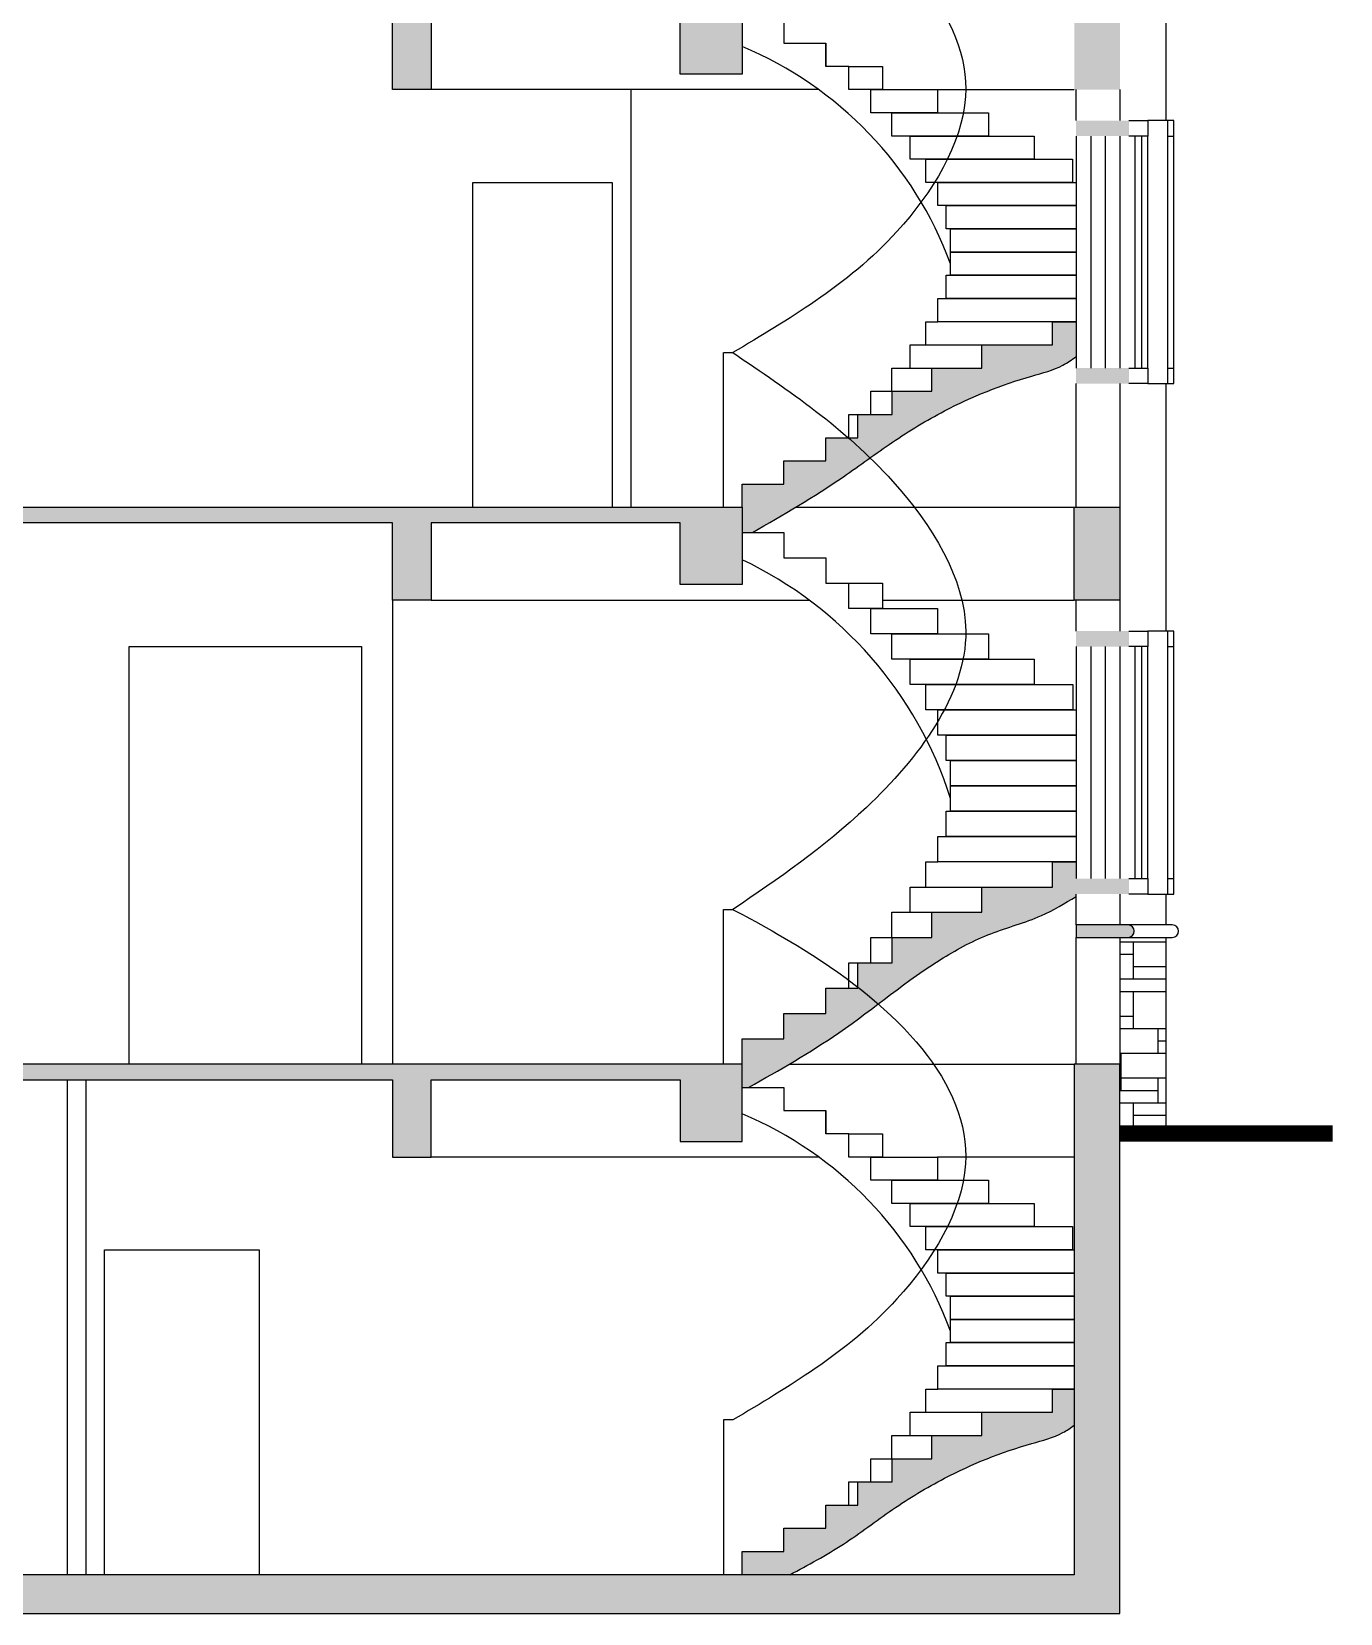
# Model space of a CAD drawing. Extents: x -34815 to 81416, y -425322 to 67478.
# Drawn here: x 49784 to 58242, y -368223 to -357998 of the extents above; entities that cross this region are included whole.
import ezdxf

# ---------------------------------------------------------------- set-up
doc = ezdxf.new("R2010")
doc.units = 0
doc.header["$LTSCALE"] = 1000
doc.header["$MEASUREMENT"] = 0
for name, color, linetype in [('column', 6, 'Continuous'), ('PUB_HATCH', 8, 'Continuous'), ('STAIR', 4, 'Continuous'), ('WINDOW', 4, 'Continuous')]:
    doc.layers.add(name, color=color, linetype=linetype)
doc.layers.add('WALL', color=2, linetype='Continuous', lineweight=25)

# ---------------------------------------------------------------- blocks, each defined once
blk = doc.blocks.new('fsaf')
for p, q in [((119449.4256889769, -19934.23555413907), (119449.4256889769, -18934.23555413907)), ((119449.4256889769, -18934.23555413907), (119509.4256889769, -18934.23555413907)), ((119449.4256889769, -23234.23555413907), (119449.4256889769, -22234.23555413907)), ((119449.4256889769, -23234.23555413907), (119449.4256889769, -22234.23555413907)), ((119449.4256889769, -22234.23555413907), (119509.4256889769, -22234.23555413907)), ((119449.4256889769, -26534.23555413907), (119449.4256889769, -25534.23555413907)), ((119450.5915428438, -25534.23555413907), (119509.4256889769, -25534.23555413907)), ((119449.4256889769, -30134.23555413907), (119449.4256889769, -29134.23555413907)), ((119449.4256889769, -30134.23555413907), (119449.4256889769, -29134.23555413907)), ((119449.4256889769, -29134.23555413907), (119509.4256889769, -29134.23555413907)), ((119509.4256889769, -32434.23555413907), (119449.4256889769, -32434.23555413907)), ((119449.4256889769, -32434.23555413907), (119449.4256889769, -33434.23555413907))]:
    blk.add_line(p, q)
for points in [[(119509.4256889769, -18934.23555413907), (119509.4256889769, -18934.23555413907), (120404.8052988551, -19394.38431435876), (121324.2538556827, -20349.59938575423), (120656.5594400213, -21429.02663525345), (120070.5275123635, -21900.26842524367), (119690.2884667733, -22126.58624681711), (119509.4256889769, -22234.23555413907)], [(119509.4256889769, -22234.23555413907), (119509.4256889769, -22234.23555413907), (120404.8052988551, -22694.38431435876), (121324.2538556827, -23649.59938575423), (120656.5594400213, -24729.02663525345), (120070.5275123635, -25200.26842524367), (119690.2884667733, -25426.58624681711), (119509.4256889769, -25534.23555413907)], [(119509.4256889769, -29134.23555413907), (119509.4256889769, -29134.23555413907), (120404.8052988551, -29594.38431435876), (121325.4787612128, -30549.59938575423), (120656.5594400213, -31629.02663525345), (120070.5275123635, -32100.26842524367), (119690.2884667733, -32326.58624681711), (119509.425688977, -32434.23555413907)]]:
    blk.add_open_spline(points, degree=3, knots=[120, 120, 120, 120, 714.4666503547967, 2359.305995931111, 3331.866553655708, 4024.701706976206, 4653.202239014948, 4653.202239014948, 4653.202239014948, 4653.202239014948])
blk.add_spline([(119509.4256889769, -25534.23555413907), (120541.2723546428, -26365.53813145249), (121014.5515102986, -27334.23555413907), (120372.2368810091, -28473.9792977683), (119509.4256889769, -29134.23555413907)], degree=3)

msp = doc.modelspace()

# ---------------------------------------------------------------- hatches: boundary and pattern name
at = {"layer": 'PUB_HATCH'}
for points in [[(43365.63726582215, -357773.3739670533), (43465.63726582215, -357773.3739670533), (43465.63726582378, -357673.3739675073), (43565.63726582215, -357673.3739675091), (43565.63726582215, -357773.3739670533), (43665.63726582215, -357773.3739670533), (43665.63726582204, -357873.3739670527), (49415.63726582541, -357873.3739670527), (49415.63726582541, -357773.3739670537), (54375.76283365861, -357773.3739670537), (54375.76283365861, -358273.3739670533), (53976.05739754264, -358273.3739670534), (53976.05739754264, -357873.3739670533), (52365.63726582262, -357873.3739670533), (52365.63726582262, -358373.3739670531), (52115.63726582262, -358373.3739670533), (52115.63726582262, -357873.3739670531), (49665.63726582541, -357873.3739670531), (49665.63726582541, -358373.3739670533), (49415.63726582541, -358373.3739670533), (49415.63726582541, -358023.3739670533), (47815.63726582215, -358023.3739670533), (47815.63726582215, -358373.3739670533), (47565.63726582215, -358373.3739670533), (47565.63726582215, -358023.3739670532), (43665.63726582215, -358023.3739670532), (43665.63726582215, -358373.3739670533), (43415.63726582215, -358373.3739670533), (43415.63726582215, -357923.3739675091), (43365.63726582215, -357923.3739675091)], [(56817.46719663392, -357773.3739670533), (56521.53030215763, -357773.3739670533), (56521.53030215763, -358373.3739670533), (56817.46719663404, -358373.3739670533)], [(56874.96849321947, -358673.3739670533), (56874.96849321947, -358573.3739670533), (56817.46719663404, -358573.3739670533), (56533.70021847053, -358573.3739670533), (56533.70021847053, -358673.3739670533)], [(56533.70021847053, -360173.3739670533), (56533.70021847053, -360273.3739670533), (56874.96849321947, -360273.3739670533), (56874.96849321947, -360173.3739670533)], [(47565.63726582215, -361573.3739670533), (47565.63726582215, -360973.3739670533), (47665.63726582215, -360973.3739670533), (47665.63726582215, -361073.3739670533), (54375.76283365861, -361073.3739670531), (54375.76283365861, -361573.3739670533), (53976.05739754264, -361573.3739670533), (53976.05739754264, -361173.3739670533), (52365.63726582215, -361173.3739670533), (52365.63726582215, -361673.3739670533), (52115.63726582227, -361673.3739670533), (52115.63726582227, -361173.3739670533), (47815.63726582227, -361173.3739670533), (47815.63726582227, -361573.3739670533)], [(56521.53374105575, -361673.3739670533), (56817.46719663404, -361673.3739670533), (56817.46719663404, -361073.3739670533), (56521.53374105575, -361073.3739670533)], [(56533.70021847053, -361873.3739670533), (56533.70021847042, -361973.3739670533), (56874.96849321947, -361973.3739670533), (56874.96849321947, -361873.3739670533), (56817.46719663404, -361873.3739670533)], [(56533.70021847053, -363473.3739670533), (56533.70021847042, -363573.3739670533), (56874.96849321947, -363573.3739670533), (56874.96849321947, -363473.3739670533)], [(43655.63726582192, -364673.3739670534), (43655.63726582192, -364573.3739670534), (43475.63726582215, -364573.3739670534), (43475.63726582215, -364673.3739670534), (43415.63726582215, -364673.3739670534), (43415.63726582215, -368223.3739670534), (56817.46719663381, -368223.3739670534), (56817.46719663404, -364673.3739670534), (56521.53030215763, -364673.3739670534), (56521.68296995293, -367973.3739670534), (43665.63726582215, -367973.3739670534), (43665.63726582215, -364773.3739670534), (47565.63726582215, -364773.3739670534), (47565.63726582215, -365273.3739670534), (47815.63726582215, -365273.3739670534), (47815.63726582215, -364773.3739670534), (52115.63726582215, -364773.3739670534), (52115.63726582215, -365273.3739670534), (52365.63726582215, -365273.3739670534), (52365.63726582215, -364773.3739670534), (53976.05739754264, -364773.3739670534), (53976.05739754264, -365173.3739670534), (54375.76283365861, -365173.3739670534), (54375.76283365861, -364673.3739670534)]]:
    msp.add_hatch(color=256, dxfattribs=at).paths.add_polyline_path(points)
h = msp.add_hatch(color=256, dxfattribs=at)
edge = h.paths.add_edge_path()
edge.add_line((54375.76283365861, -361073.3739670531), (54375.76283365861, -361237.0103306897))
edge.add_line((54375.76283365861, -361237.0103306898), (54441.77541263634, -361237.0103306898))
edge.add_spline(control_points=[(54441.77541263634, -361237.0103306898), (54641.1489983378, -361121.3834540849), (54952.29901997047, -360940.9317406327), (55344.61847810505, -360646.6747349852), (55740.8578120009, -360405.4624074542), (56116.5837586273, -360254.9128880646), (56420.24195319542, -360179.616452446), (56506.52080011624, -360119.4795530824), (56533.70021847042, -360098.7117607227)], knot_values=[0, 0, 0, 0, 690.5161284363372, 1077.645805209381, 1470.340173924562, 2077.441623952961, 2291.267837175588, 2393.288733633934, 2393.288733633934, 2393.288733633934, 2393.288733633934], degree=3, periodic=0)
edge.add_line((56533.70021847053, -360098.7117607227), (56533.70021847053, -359873.3739670534))
edge.add_line((56533.70021847053, -359873.3739670533), (56380.72817995702, -359873.3739670533))
edge.add_line((56380.72817995702, -359873.3739670533), (56380.72817995702, -360023.3739670533))
edge.add_line((56380.72817995702, -360023.3739670533), (55924.27985880733, -360023.3739670533))
edge.add_line((55924.27985880733, -360023.3739670533), (55924.27985880733, -360173.3739670533))
edge.add_line((55924.27985880733, -360173.3739670533), (55600.7488965597, -360173.3739670533))
edge.add_line((55600.74889655982, -360173.3739670533), (55600.74889655982, -360323.3739670533))
edge.add_line((55600.74889655982, -360323.3739670533), (55344.34204758517, -360323.3739670533))
edge.add_line((55344.34204758517, -360323.3739670533), (55344.34204758517, -360473.3739670533))
edge.add_line((55344.34204758517, -360473.3739670533), (55122.56436436391, -360473.3739670533))
edge.add_line((55122.56436436402, -360473.3739670533), (55122.56436436402, -360623.3739670533))
edge.add_line((55122.56436436402, -360623.3739670533), (54915.76283365861, -360623.3739670533))
edge.add_line((54915.76283365861, -360623.3739670533), (54915.76283365861, -360773.3739670533))
edge.add_line((54915.76283365861, -360773.3739670533), (54645.76283365872, -360773.3739670533))
edge.add_line((54645.76283365861, -360773.3739670533), (54645.76283365861, -360923.3739670533))
edge.add_line((54645.76283365861, -360923.3739670533), (54375.76283365861, -360923.3739670533))
edge.add_line((54375.76283365861, -360923.3739670533), (54375.76283365861, -361073.3739670533))
h = msp.add_hatch(color=256, dxfattribs=at)
edge = h.paths.add_edge_path()
edge.add_line((54375.76283365861, -364673.3739670534), (54375.76283365861, -364823.3739670534))
edge.add_line((54375.76283365861, -364823.3739670534), (54417.66955438233, -364823.3739670534))
edge.add_spline(control_points=[(54417.66955438233, -364823.3739670534), (54616.03965427459, -364711.0465300263), (55055.4083469481, -364462.253192801), (55527.28987606335, -364054.9592616044), (55978.62906022067, -363816.9313743192), (56288.19309460348, -363737.8737857992), (56460.91390466713, -363634.2175784486), (56533.70021847053, -363588.30215764)], knot_values=[0, 0, 0, 0, 682.6916060806519, 1512.08936541207, 1857.845219408322, 2203.879392516746, 2460.679666371399, 2460.679666371399, 2460.679666371399, 2460.679666371399], degree=3, periodic=0)
edge.add_line((56533.70021847053, -363588.30215764), (56533.70021847053, -363364.2830579625))
edge.add_line((56533.70021847053, -363364.2830579625), (56380.72817995725, -363364.2830579625))
edge.add_line((56380.72817995702, -363364.2830579625), (56380.72817995702, -363527.9194215989))
edge.add_line((56380.72817995702, -363527.9194215988), (55924.27985880733, -363527.9194215988))
edge.add_line((55924.27985880733, -363527.9194215988), (55924.27985880733, -363691.5557852352))
edge.add_line((55924.27985880733, -363691.5557852352), (55600.7488965597, -363691.5557852352))
edge.add_line((55600.74889655993, -363691.5557852352), (55600.74889655993, -363855.1921488715))
edge.add_line((55600.74889655993, -363855.1921488715), (55344.34204758541, -363855.1921488715))
edge.add_line((55344.34204758517, -363855.1921488715), (55344.34204758517, -364018.8285125079))
edge.add_line((55344.34204758517, -364018.8285125079), (55122.56436436391, -364018.8285125079))
edge.add_line((55122.56436436414, -364018.8285125079), (55122.56436436414, -364182.4648761443))
edge.add_line((55122.56436436414, -364182.4648761443), (54915.76283365872, -364182.4648761443))
edge.add_line((54915.76283365861, -364182.4648761443), (54915.76283365861, -364346.1012397806))
edge.add_line((54915.76283365861, -364346.1012397806), (54645.76283365861, -364346.1012397806))
edge.add_line((54645.76283365872, -364346.1012397806), (54645.76283365872, -364509.737603417))
edge.add_line((54645.76283365872, -364509.7376034171), (54375.76283365872, -364509.7376034171))
edge.add_line((54375.76283365861, -364509.7376034171), (54375.76283365861, -364673.3739670534))
h = msp.add_hatch(color=256, dxfattribs=at)
edge = h.paths.add_edge_path()
edge.add_line((56533.70021847053, -363773.3739670534), (56533.70021847053, -363853.3739670534))
edge.add_line((56533.70021847053, -363853.3739670534), (56869.47281362535, -363853.3739670534))
edge.add_arc((56869.47281362535, -363813.3739670534), 40, 270, 450)
edge.add_line((56869.47281362535, -363773.3739670534), (56533.70021847053, -363773.3739670534))
h = msp.add_hatch(dxfattribs=at)
h.set_pattern_fill('文化石01', color=256, scale=100, style=0)
h.set_pattern_definition([(0, (507303.3557943492, -163323.3515621253), (0, 1600), [1200, -400]), (0, (507303.3557943492, -163243.3515621253), (0, 1600), [-480, 480, -240, 400]), (0, (507303.3557943492, -163163.3515621253), (0, 1600), [-720, 880.0000000000001]), (0, (507303.3557943492, -163083.3515621253), (0, 1600), [720, -880.0000000000001]), (0, (507303.3557943492, -163003.3515621253), (0, 1600), [-320, 1280]), (0, (507303.3557943492, -162923.3515621253), (0, 1600), [560, -400, 480, -160]), (0, (507863.3557943492, -162843.3515621253), (0, 1600), [1280, -320]), (0, (507223.3557943492, -162763.3515621253), (0, 1600), [880.0000000000001, -720]), (0, (506983.3557943492, -162683.3515621253), (0, 1600), [720, -880.0000000000001]), (0, (507303.3557943492, -162603.3515621253), (0, 1600), [1280, -320]), (0, (507303.3557943492, -162523.3515621253), (0, 1600), [-640, 400, -240, 320]), (0, (508103.3557943492, -162443.3515621253), (0, 1600), [960, -640]), (0, (507463.3557943492, -162363.3515621253), (0, 1600), [640, -320, 240, -400]), (0, (507783.3557943492, -162283.3515621253), (0, 1600), [640, -240, 400, -320]), (0, (508423.3557943492, -162203.3515621253), (0, 1600), [960, -640]), (0, (507783.3557943492, -162123.3515621253), (0, 1600), [640, -960]), (0, (508103.3557943492, -162043.3515621253), (0, 1600), [720, -880.0000000000001]), (0, (508103.3557943492, -161963.3515621253), (0, 1600), [-480, 1120]), (0, (507623.3557943492, -161883.3515621253), (0, 1600), [480, -1120]), (0, (508103.3557943492, -161803.3515621253), (0, 1600), [1120, -480]), (90, (507303.3557943492, -162683.3515621253), (-1600, 9.797174393178826e-14), [240, -640, 560, -160]), (90, (507463.3557943492, -162603.3515621253), (-1600, 9.797174393178826e-14), [400, -240, 160, -800]), (90, (507543.3557943492, -162923.3515621253), (-1600, 9.797174393178826e-14), [160, -1440]), (90, (507623.3557943492, -163083.3515621253), (-1600, 9.797174393178826e-14), [160, -960, 240, -240]), (90, (507703.3557943492, -162763.3515621253), (-1600, 9.797174393178826e-14), [160, -1440]), (90, (507783.3557943492, -163323.3515621253), (-1600, 9.797174393178826e-14), [240, -720, 400, -240]), (90, (507863.3557943492, -163003.3515621253), (-1600, 9.797174393178826e-14), [240, -1360]), (90, (507943.3557943492, -162603.3515621253), (-1600, 9.797174393178826e-14), [240, -80, 160, -1120]), (90, (508023.3557943492, -163243.3515621253), (-1600, 9.797174393178826e-14), [240, -1360]), (90, (508103.3557943492, -162843.3515621253), (-1600, 9.797174393178826e-14), [240, -80, 240, -160, 400, -480]), (90, (508263.3557943492, -162843.3515621253), (-1600, 9.797174393178826e-14), [-1120, 160, -160, 160]), (90, (508343.3557943492, -162603.3515621253), (-1600, 9.797174393178826e-14), [160, -1440]), (90, (508423.3557943492, -163163.3515621253), (-1600, 9.797174393178826e-14), [160, -560, 400, -480]), (90, (508503.3557943492, -162923.3515621253), (-1600, 9.797174393178826e-14), [80, -1040, 240, -240]), (90, (508583.3557943492, -162843.3515621253), (-1600, 9.797174393178826e-14), [400, -400, 240, -560]), (90, (508663.3557943492, -162443.3515621253), (-1600, 9.797174393178826e-14), [240, -400, 160, -800]), (90, (508743.3557943492, -163003.3515621253), (-1600, 9.797174393178826e-14), [160, -1440]), (90, (508823.3557943492, -162843.3515621253), (-1600, 9.797174393178826e-14), [160, -480, 240, -720])])
h.paths.add_polyline_path([(57115.63710610429, -363853.3739670534), (56869.47281362535, -363853.3739670534), (56817.46719663392, -363853.3739670534), (56817.46719663404, -364673.3739670534), (56817.46719663392, -365073.3739670534), (57115.63710610429, -365073.3739670534)])
h = msp.add_hatch(color=256, dxfattribs=at)
edge = h.paths.add_edge_path()
edge.add_line((54684.63173788833, -367973.3739670534), (54375.76283365872, -367973.3739670534))
edge.add_line((54375.76283365861, -367973.3739670534), (54375.76283365861, -367823.3739670534))
edge.add_line((54375.76283365861, -367823.3739670534), (54645.76283365861, -367823.3739670534))
edge.add_line((54645.76283365861, -367823.3739670534), (54645.76283365861, -367673.3739670534))
edge.add_line((54645.76283365861, -367673.3739670534), (54915.76283365861, -367673.3739670534))
edge.add_line((54915.76283365861, -367673.3739670534), (54915.76283365861, -367523.3739670534))
edge.add_line((54915.76283365861, -367523.3739670534), (55122.56436436402, -367523.3739670534))
edge.add_line((55122.56436436402, -367523.3739670534), (55122.56436436402, -367373.3739670534))
edge.add_line((55122.56436436402, -367373.3739670534), (55344.34204758517, -367373.3739670534))
edge.add_line((55344.34204758517, -367373.3739670534), (55344.34204758517, -367223.3739670534))
edge.add_line((55344.34204758517, -367223.3739670534), (55600.7488965597, -367223.3739670534))
edge.add_line((55600.74889655982, -367223.3739670534), (55600.74889655982, -367073.3739670534))
edge.add_line((55600.74889655982, -367073.3739670534), (55924.27985880733, -367073.3739670534))
edge.add_line((55924.27985880733, -367073.3739670534), (55924.27985880733, -366923.3739670534))
edge.add_line((55924.27985880733, -366923.3739670534), (56380.7281799569, -366923.3739670534))
edge.add_line((56380.72817995702, -366923.3739670534), (56380.72817995702, -366773.3739670534))
edge.add_line((56380.72817995702, -366773.3739670534), (56521.6274543911, -366773.3739670534))
edge.add_line((56521.62745439098, -366773.3739670534), (56521.63829960069, -367007.7992574979))
edge.add_spline(control_points=[(56521.6382996008, -367007.7992574979), (56498.26941237738, -367025.1282569267), (56415.29667731386, -367080.843774085), (56116.54914891766, -367154.8574095484), (55741.19820244156, -367306.0080449888), (55343.85755469929, -367545.4549934136), (55033.17748961865, -367787.0053135679), (54801.893406149, -367910.6737358478), (54684.63173788833, -367973.3739670534)], knot_values=[0, 0, 0, 0, 86.988309151787, 300.8145223743954, 907.9159724027888, 1300.610341118007, 1687.740017891066, 2085.867628576053, 2085.867628576053, 2085.867628576053, 2085.867628576053], degree=3, periodic=0)

# ---------------------------------------------------------------- linework, layer by layer
for p, q in [((57115.63710610429, -358573.3739670534), (57115.63710610429, -356973.3739670533)), ((57115.63710610429, -361873.3739670534), (57115.63710610429, -360273.3739670533)), ((57115.63710610429, -363773.3739670534), (57115.63710610429, -363573.3739670533)), ((57115.63710610429, -365073.3739670534), (57115.63710610429, -363853.3739670534))]:
    msp.add_line(p, q)
for points in [[(54375.76283365861, -357923.3739670533), (54645.76283365861, -357923.3739670533), (54645.76283365861, -358073.3739670533), (54915.76283365861, -358073.3739670533), (54915.76283365861, -358223.3739670533)], [(55064.59994309, -358223.3739670533), (54915.76283365872, -358223.3739670533), (54915.76283365872, -358073.3739670533)], [(56533.70021847053, -359123.3739670533), (55640.84509965614, -359123.3739670533), (55640.84509965614, -358973.3739670533), (56533.70021847053, -358973.3739670533)], [(56533.70021847053, -359273.3739670533), (55694.8416046286, -359273.3739670533), (55694.8416046286, -359123.3739670533), (56533.70021847053, -359123.3739670533)], [(56533.70021847053, -359423.3739670533), (55722.30751645751, -359423.3739670533), (55722.30751645751, -359273.3739670533), (56533.70021847053, -359273.3739670533)], [(56533.70021847053, -359573.3739670533), (55722.30751645751, -359573.3739670533), (55722.30751645751, -359423.3739670533), (56533.70021847053, -359423.3739670533)], [(56533.70021847053, -359723.3739670533), (55694.8416046286, -359723.3739670533), (55694.8416046286, -359573.3739670533), (56533.70021847053, -359573.3739670533)], [(56533.70021847053, -359873.3739670533), (55640.84509965614, -359873.3739670533), (55640.84509965614, -359723.3739670533), (56533.70021847053, -359723.3739670533)], [(55562.15678775567, -360023.3739670533), (55562.15678775567, -359873.3739670533), (55640.84509965614, -359873.3739670533)], [(55461.45630501234, -360173.3739670533), (55461.45630501234, -360023.3739670533), (55924.27985880733, -360023.3739670533)], [(55342.1728855893, -360323.3739670533), (55342.1728855893, -360173.3739670533), (55600.74889655982, -360173.3739670533)], [(55208.36858327012, -360473.3739670533), (55208.36858327012, -360323.3739670533), (55344.34204758517, -360323.3739670533)], [(55064.59994309, -360623.3739670533), (55064.59994309, -360473.3739670533), (55122.56436436402, -360473.3739670533)], [(54375.76283365861, -361237.0103306898), (54645.76283365861, -361237.0103306898), (54645.76283365861, -361400.6466943261), (54915.76283365861, -361400.6466943261), (54915.76283365861, -361564.2830579625), (55064.59994309, -361564.2830579625)], [(56533.70021847053, -362546.1012397806), (55640.84509965614, -362546.1012397806), (55640.84509965614, -362382.4648761443), (56533.70021847053, -362382.4648761443)], [(56533.70021847053, -362709.737603417), (55694.8416046286, -362709.737603417), (55694.8416046286, -362546.1012397806), (56533.70021847053, -362546.1012397806)], [(56533.70021847053, -362873.3739670533), (55722.30751645763, -362873.3739670533), (55722.30751645763, -362709.737603417), (56533.70021847053, -362709.737603417)], [(56533.70021847053, -363037.0103306898), (55722.30751645763, -363037.0103306898), (55722.30751645763, -362873.3739670533), (56533.70021847053, -362873.3739670533)], [(56533.70021847053, -363200.6466943261), (55694.8416046286, -363200.6466943261), (55694.8416046286, -363037.0103306898), (56533.70021847053, -363037.0103306898)], [(56533.70021847053, -363364.2830579625), (55640.84509965614, -363364.2830579625), (55640.84509965614, -363200.6466943261), (56533.70021847053, -363200.6466943261)], [(55562.15678775567, -363527.9194215988), (55562.15678775567, -363364.2830579625), (55640.84509965614, -363364.2830579625)], [(55461.45630501234, -363691.5557852352), (55461.45630501234, -363527.9194215988), (55924.27985880733, -363527.9194215988)], [(55342.1728855893, -363855.1921488715), (55342.1728855893, -363691.5557852352), (55600.74889655993, -363691.5557852352)], [(55208.36858327023, -364018.8285125079), (55208.36858327023, -363855.1921488715), (55344.34204758517, -363855.1921488715)], [(55064.59994309, -364182.4648761443), (55064.59994309, -364018.8285125079), (55122.56436436414, -364018.8285125079)], [(54375.76283365861, -364823.3739670534), (54645.76283365861, -364823.3739670534), (54645.76283365861, -364973.3739670534), (54915.76283365861, -364973.3739670534), (54915.76283365861, -365123.3739670534)], [(55064.59994309, -365123.3739670534), (54915.76283365872, -365123.3739670534), (54915.76283365872, -364973.3739670534)], [(56521.59275716485, -366023.3739670534), (55640.84509965614, -366023.3739670534), (55640.84509965614, -365873.3739670534), (56521.58581771958, -365873.3739670534)], [(56521.59969661012, -366173.3739670534), (55694.8416046286, -366173.3739670534), (55694.8416046286, -366023.3739670534), (56521.59275716485, -366023.3739670534)], [(56521.60663605528, -366323.3739670534), (55722.30751645751, -366323.3739670534), (55722.30751645751, -366173.3739670534), (56521.59969661012, -366173.3739670534)], [(56521.61357550055, -366473.3739670534), (55722.30751645751, -366473.3739670534), (55722.30751645751, -366323.3739670534), (56521.60663605528, -366323.3739670534)], [(56521.62051494583, -366623.3739670534), (55694.8416046286, -366623.3739670534), (55694.8416046286, -366473.3739670534), (56521.61357550055, -366473.3739670534)], [(56521.62745439098, -366773.3739670534), (55640.84509965614, -366773.3739670534), (55640.84509965614, -366623.3739670534), (56521.62051494583, -366623.3739670534)], [(55562.15678775567, -366923.3739670534), (55562.15678775567, -366773.3739670534), (55640.84509965614, -366773.3739670534)], [(55461.45630501234, -367073.3739670534), (55461.45630501234, -366923.3739670534), (55924.27985880733, -366923.3739670534)], [(55342.1728855893, -367223.3739670534), (55342.1728855893, -367073.3739670534), (55600.74889655982, -367073.3739670534)], [(55208.36858327012, -367373.3739670534), (55208.36858327012, -367223.3739670534), (55344.34204758517, -367223.3739670534)], [(55064.59994309, -367523.3739670534), (55064.59994309, -367373.3739670534), (55122.56436436402, -367373.3739670534)]]:
    msp.add_lwpolyline(points)
for points in [[(55064.59994309, -358223.3739670533), (55283.26186929177, -358223.3739670533), (55283.26186929177, -358373.3739670533), (55064.59994309, -358373.3739670533)], [(55208.36858327012, -358373.3739670533), (55638.24616603297, -358373.3739670533), (55638.24616603297, -358523.3739670533), (55208.36858327012, -358523.3739670533)], [(55342.1728855893, -358523.3739670533), (55968.554521346, -358523.3739670533), (55968.554521346, -358673.3739670533), (55342.1728855893, -358673.3739670533)], [(55461.45630501234, -358673.3739670533), (56263.07281737006, -358673.3739670533), (56263.07281737006, -358823.3739670533), (55461.45630501234, -358823.3739670533)], [(55562.15678775567, -358823.3739670533), (56511.71812356287, -358823.3739670533), (56511.71812356287, -358973.3739670533), (55562.15678775567, -358973.3739670533)], [(55283.26186929177, -361727.9194215988), (55064.59994309, -361727.9194215988), (55064.59994309, -361564.2830579625), (55283.26186929177, -361564.2830579625)], [(55208.36858327023, -361727.9194215988), (55638.24616603297, -361727.9194215988), (55638.24616603297, -361891.5557852352), (55208.36858327023, -361891.5557852352)], [(55342.1728855893, -361891.5557852352), (55968.51987066655, -361891.5557852352), (55968.51987066655, -362055.1921488715), (55342.1728855893, -362055.1921488715)], [(55461.45630501234, -362055.1921488715), (56263.15412095166, -362055.1921488715), (56263.15412095166, -362218.8285125079), (55461.45630501234, -362218.8285125079)], [(55562.15678775567, -362218.8285125079), (56511.79728821921, -362218.8285125079), (56511.79728821921, -362382.4648761443), (55562.15678775567, -362382.4648761443)], [(55064.59994309, -365123.3739670534), (55283.26186929177, -365123.3739670534), (55283.26186929177, -365273.3739670534), (55064.59994309, -365273.3739670534)], [(55208.36858327012, -365273.3739670534), (55638.24616603297, -365273.3739670534), (55638.24616603297, -365423.3739670534), (55208.36858327012, -365423.3739670534)], [(55342.1728855893, -365423.3739670534), (55968.554521346, -365423.3739670534), (55968.554521346, -365573.3739670534), (55342.1728855893, -365573.3739670534)], [(55461.45630501234, -365573.3739670534), (56263.07281737006, -365573.3739670534), (56263.07281737006, -365723.3739670534), (55461.45630501234, -365723.3739670534)], [(55562.15678775567, -365723.3739670534), (56511.71812356287, -365723.3739670534), (56511.71812356287, -365873.3739670534), (55562.15678775567, -365873.3739670534)]]:
    msp.add_lwpolyline(points, close=True)
for centre, radius, start, end in [((53438.92633786588, -360341.5433163947), 2434.083843752179, 20.2673483124651, 67.36354845242595), ((53274.03059919924, -363733.0276652572), 2568.869002913689, 17.62543382944511, 64.60360314836004), ((53438.92633786588, -367241.5433163947), 2434.083843752227, 20.2673483124651, 67.36354845242595)]:
    msp.add_arc(centre, radius, start, end)
at = {"layer": 'column'}
for points in [[(49415.63726582541, -357773.3739670537), (54375.76283365861, -357773.3739670537), (54375.76283365861, -358273.3739670533), (53976.05739754264, -358273.3739670534), (53976.05739754264, -357873.3739670533), (52365.63726582262, -357873.3739670533), (52365.63726582262, -358373.3739670531), (52115.63726582262, -358373.3739670533), (52115.63726582262, -357873.3739670531), (49665.63726582541, -357873.3739670531)], [(54375.76283365861, -361073.3739670533), (54375.76283365861, -360923.3739670533), (54645.76283365861, -360923.3739670533), (54645.76283365861, -360773.3739670533), (54915.76283365861, -360773.3739670533), (54915.76283365861, -360623.3739670533), (55122.56436436402, -360623.3739670533), (55122.56436436402, -360473.3739670533), (55344.34204758517, -360473.3739670533), (55344.34204758517, -360323.3739670533), (55600.74889655982, -360323.3739670533), (55600.74889655982, -360173.3739670533), (55924.27985880733, -360173.3739670533), (55924.27985880733, -360023.3739670533), (56380.72817995702, -360023.3739670533), (56380.72817995702, -359873.3739670533), (56533.70021847053, -359873.3739670533)], [(47565.63726582215, -361573.3739670533), (47565.63726582215, -360973.3739670533), (47665.63726582215, -360973.3739670533), (47665.63726582215, -361073.3739670533), (54375.76283365861, -361073.3739670531), (54375.76283365861, -361573.3739670533), (53976.05739754264, -361573.3739670533), (53976.05739754264, -361173.3739670533), (52365.63726582215, -361173.3739670533), (52365.63726582215, -361673.3739670533), (52115.63726582227, -361673.3739670533), (52115.63726582227, -361173.3739670533), (47815.63726582227, -361173.3739670533), (47815.63726582227, -361573.3739670533), (47565.63726582215, -361573.3739670533)], [(54375.76283365861, -364673.3739670534), (54375.76283365861, -364509.7376034171), (54645.76283365872, -364509.7376034171), (54645.76283365872, -364346.1012397806), (54915.76283365861, -364346.1012397806), (54915.76283365861, -364182.4648761443), (55122.56436436414, -364182.4648761443), (55122.56436436414, -364018.8285125079), (55344.34204758517, -364018.8285125079), (55344.34204758517, -363855.1921488715), (55600.74889655993, -363855.1921488715), (55600.74889655993, -363691.5557852352), (55924.27985880733, -363691.5557852352), (55924.27985880733, -363527.9194215988), (56380.72817995702, -363527.9194215988), (56380.72817995702, -363364.2830579625), (56533.70021847053, -363364.2830579625)], [(43415.63726582215, -368223.3739670534), (56817.46719663381, -368223.3739670534), (56817.46719663404, -364673.3739670534), (56521.53030215763, -364673.3739670534), (56521.68296995293, -367973.3739670534), (43665.63726582215, -367973.3739670534)], [(47815.63726582215, -364773.3739670534), (52115.63726582215, -364773.3739670534), (52115.63726582215, -365273.3739670534), (52365.63726582215, -365273.3739670534), (52365.63726582215, -364773.3739670534), (53976.05739754264, -364773.3739670534), (53976.05739754264, -365173.3739670534), (54375.76283365861, -365173.3739670534), (54375.76283365861, -364673.3739670534), (43655.63726582192, -364673.3739670534)], [(58191.62376374844, -365073.3739670534), (56817.46719663404, -365073.3739670534)], [(54375.76283365861, -367973.3739670534), (54375.76283365861, -367823.3739670534), (54645.76283365861, -367823.3739670534), (54645.76283365861, -367673.3739670534), (54915.76283365861, -367673.3739670534), (54915.76283365861, -367523.3739670534), (55122.56436436402, -367523.3739670534), (55122.56436436402, -367373.3739670534), (55344.34204758517, -367373.3739670534), (55344.34204758517, -367223.3739670534), (55600.74889655982, -367223.3739670534), (55600.74889655982, -367073.3739670534), (55924.27985880733, -367073.3739670534), (55924.27985880733, -366923.3739670534), (56380.72817995702, -366923.3739670534), (56380.72817995702, -366773.3739670534), (56521.62745439098, -366773.3739670534)]]:
    msp.add_lwpolyline(points, dxfattribs=at)
msp.add_lwpolyline([(56521.53374105575, -361073.3739670533), (56817.46719663404, -361073.3739670533), (56817.46719663404, -361673.3739670533), (56521.53374105575, -361673.3739670533)], close=True, dxfattribs=at)
msp.add_lwpolyline([(56533.70021847053, -363773.3739670534), (56533.70021847053, -363853.3739670534), (56869.47281362535, -363853.3739670534, 0.9999999999999999), (56869.47281362535, -363773.3739670534), (56533.70021847053, -363773.3739670534)], format="xyb", dxfattribs=at)
for points, knots in [([(54441.77541263634, -361237.0103306898), (54641.1489983378, -361121.3834540849), (54952.29901997047, -360940.9317406327), (55344.61847810505, -360646.6747349852), (55740.8578120009, -360405.4624074542), (56116.5837586273, -360254.9128880646), (56420.24195319542, -360179.616452446), (56506.52080011624, -360119.4795530824), (56533.70021847042, -360098.7117607227)], [0, 0, 0, 0, 690.5161284363372, 1077.645805209381, 1470.340173924562, 2077.441623952961, 2291.267837175588, 2393.288733633934, 2393.288733633934, 2393.288733633934, 2393.288733633934]), ([(54417.66955438233, -364823.3739670534), (54616.03965427459, -364711.0465300263), (55055.4083469481, -364462.253192801), (55527.28987606335, -364054.9592616044), (55978.62906022067, -363816.9313743192), (56288.19309460348, -363737.8737857992), (56460.91390466713, -363634.2175784486), (56533.70021847053, -363588.30215764)], [0, 0, 0, 0, 682.6916060806519, 1512.08936541207, 1857.845219408322, 2203.879392516746, 2460.679666371399, 2460.679666371399, 2460.679666371399, 2460.679666371399]), ([(54684.63173788833, -367973.3739670534), (54801.893406149, -367910.6737358478), (55033.17748961877, -367787.0053135679), (55343.85755469929, -367545.4549934136), (55741.19820244156, -367306.0080449888), (56116.54914891778, -367154.8574095484), (56415.29667731386, -367080.8437740849), (56498.26941237738, -367025.1282569266), (56521.6382996008, -367007.7992574979)], [0, 0, 0, 0, 398.1276106849867, 785.2572874580462, 1177.951656173264, 1785.053106201658, 1998.879319424266, 2085.867628576051, 2085.867628576051, 2085.867628576051, 2085.867628576051])]:
    msp.add_open_spline(points, degree=3, knots=knots, dxfattribs=at)
at = {"layer": 'PUB_HATCH', "const_width": 100}
msp.add_lwpolyline([(58191.62376374844, -365123.3739670534), (56817.46719663404, -365123.3739670534)], dxfattribs=at)
at = {"layer": 'STAIR'}
for p, q in [((54871.08330228354, -358373.3739670537), (52365.63726582262, -358373.3739670531)), ((53655.63726582192, -358373.3739670533), (53655.63726582192, -361073.3739670533)), ((55638.24616603297, -358373.3739670534), (56521.53030215763, -358373.3739670534)), ((54720.39366703143, -361073.3739670533), (56521.53374105575, -361073.3739670533)), ((52115.63726582227, -361673.3739670533), (52115.63726582215, -364673.3739670534)), ((52365.63726582215, -361673.3739670533), (54809.2552073939, -361673.3739670533)), ((55283.26186929177, -361673.3739670533), (56521.53374105575, -361673.3739670533)), ((54679.05287893489, -364673.3739670534), (56521.53030215763, -364673.3739670534)), ((54871.08330228319, -365273.3739670534), (52365.63726582215, -365273.3739670534)), ((56521.53030215763, -365273.3739670534), (55638.24616603297, -365273.3739670534))]:
    msp.add_line(p, q, dxfattribs=at)
for points in [[(56997.87861683033, -360273.3739670533), (57165.63710610126, -360273.3739670533), (57165.63710610126, -358573.3739670533), (56997.87861683033, -358573.3739670533)], [(57126.28489714349, -360273.3739670533), (57126.28489714349, -358573.3739670533)], [(57126.28489714349, -358673.3739670533), (57165.63710610126, -358673.3739670533)], [(57126.28489714349, -360173.3739670533), (57126.28489714349, -360173.3739670533), (57165.63710619998, -360173.3739670533)], [(56997.87861683033, -363573.3739670533), (57165.63710610126, -363573.3739670533), (57165.63710610126, -361873.3739670533), (56997.87861683033, -361873.3739670533)], [(57126.28489714349, -363573.3739670533), (57126.28489714349, -361873.3739670533)], [(57126.28489714349, -361973.3739670533), (57165.63710610126, -361973.3739670533)], [(57126.28489714349, -363473.3739670533), (57126.28489714349, -363473.3739670533), (57165.63710619998, -363473.3739670533)]]:
    msp.add_lwpolyline(points, dxfattribs=at)
msp.add_lwpolyline([(56869.47281362535, -363853.3739670534), (57155.76416884945, -363853.3739670534, 0.9999999999999999), (57155.76416884945, -363773.3739670534), (56869.47281362535, -363773.3739670534)], format="xyb", dxfattribs=at)
at = {"layer": 'WALL'}
for p, q in [((56533.70021847053, -358573.3739670533), (56533.70021847053, -358373.3739670533)), ((56817.46719663404, -358373.3739670533), (56817.46719663404, -358573.3739670533)), ((56533.70021847053, -361073.3739670533), (56533.70021847053, -360273.3739670533)), ((56817.46719663404, -360273.3739670533), (56817.46719663404, -361073.3739670533)), ((56533.70021847053, -361873.3739670533), (56533.70021847053, -361673.3739670533)), ((56817.46719663404, -361673.3739670533), (56817.46719663404, -361873.3739670533)), ((56533.70021847053, -363773.3739670534), (56533.70021847053, -363573.3739670533)), ((56817.46719663404, -363573.3739670533), (56817.46719663404, -363773.3739670534)), ((56533.70021847053, -364673.3739670534), (56533.70021847053, -363853.3739670534)), ((56817.46719663404, -363853.3739670534), (56817.46719663404, -364673.3739670534)), ((50015.7629932859, -367973.3739670534), (50015.7629932859, -364773.3739670534)), ((50135.7629932859, -367973.3739670534), (50135.7629932859, -364773.3739670534))]:
    msp.add_line(p, q, dxfattribs=at)
at = {"layer": 'WINDOW'}
for p, q in [((56533.70021847053, -358673.3739670533), (56533.70021847053, -360173.3739670533)), ((56628.70021847053, -358673.3739670533), (56628.70021847053, -360173.3739670533)), ((56722.46719663404, -358673.3739670533), (56722.46719663404, -360173.3739670533)), ((56817.46719663404, -358673.3739670533), (56817.46719663404, -360173.3739670533)), ((50415.63726582215, -364673.3739670534), (50415.63726582215, -361973.3739670533)), ((50415.63726582215, -361973.3739670533), (51915.63726582215, -361973.3739670533)), ((51915.63726582215, -361973.3739670533), (51915.63726582215, -364673.3739670534)), ((56533.70021847053, -361973.3739670533), (56533.70021847053, -363473.3739670533)), ((56628.70021847053, -361973.3739670533), (56628.70021847053, -363473.3739670533)), ((56722.46719663404, -361973.3739670533), (56722.46719663404, -363473.3739670533)), ((56817.46719663404, -361973.3739670533), (56817.46719663404, -363473.3739670533))]:
    msp.add_line(p, q, dxfattribs=at)
for points in [[(56874.96849321947, -358573.3739670533), (56997.87861683033, -358573.3739670533), (56997.87861683033, -358673.3739670533), (56874.96849321947, -358673.3739670533)], [(56912.53780404746, -358673.3739670533), (56912.53780390928, -360173.3739670533)], [(56957.92190925474, -360173.3739670533), (56957.92190925474, -358673.3739670533)], [(56997.87861683033, -360173.3739670533), (56997.87861683033, -358673.3739670533)], [(52635.63726582227, -361073.3739670533), (52635.63726582227, -358973.3739670533), (53535.63726582227, -358973.3739670533), (53535.63726582227, -361073.3739670533)], [(56874.96849321947, -360173.3739670533), (56997.87861683033, -360173.3739670533), (56997.87861683033, -360273.3739670533), (56874.96849321947, -360273.3739670533)], [(56874.96849321947, -361873.3739670533), (56997.87861683033, -361873.3739670533), (56997.87861683033, -361973.3739670533), (56874.96849321947, -361973.3739670533)], [(56912.53780404746, -361973.3739670533), (56912.53780390928, -363473.3739670533)], [(56957.92190925474, -363473.3739670533), (56957.92190925474, -361973.3739670533)], [(56997.87861683033, -363473.3739670533), (56997.87861683033, -361973.3739670533)], [(56874.96849321947, -363473.3739670533), (56997.87861683033, -363473.3739670533), (56997.87861683033, -363573.3739670533), (56874.96849321947, -363573.3739670533)], [(50255.63726582215, -367973.3739670534), (50255.63726582215, -365873.3739670534), (51255.63726582215, -365873.3739670534), (51255.63726582215, -367973.3739670534)]]:
    msp.add_lwpolyline(points, dxfattribs=at)

# ---------------------------------------------------------------- block references
msp.add_blockref('fsaf', (-65193.66285531817, -334539.1384129143))

doc.saveas('drawing.dxf')
